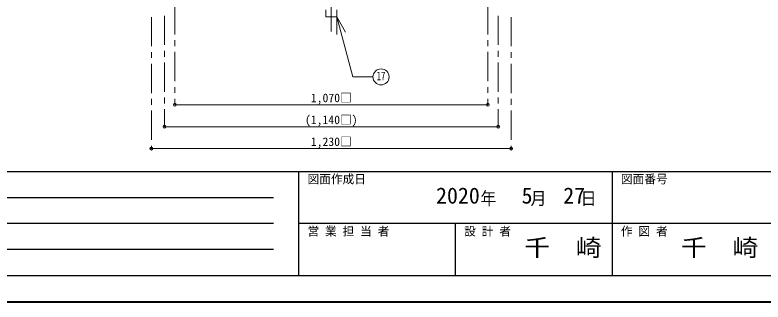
# Model space of a CAD drawing. Units: millimetres at full size, sheet at 1:20; details may follow other scales. Extents: x -4246 to 3854, y -2716 to 2904.
# Drawn here: x -1277 to 1280, y -2716 to -1734 of the extents above; entities that cross this region are included whole.
import ezdxf
from ezdxf.enums import TextEntityAlignment as Align

# ---------------------------------------------------------------- set-up
doc = ezdxf.new("R2010")
doc.units = ezdxf.units.MM
doc.header["$LTSCALE"] = 20
doc.header["$PDMODE"] = 32
doc.header["$PDSIZE"] = 10
doc.linetypes.add('CHAIN1', pattern=[8, 5, -1, 1, -1])
doc.layers.add('0-0', color=7, linetype='Continuous', lineweight=18)
doc.styles.add('ＭＳ ゴシック', font='')
doc.styles.get('ＭＳ ゴシック').set_extended_font_data('MS Gothic')

msp = doc.modelspace()

# ---------------------------------------------------------------- linework, layer by layer
at = {"layer": '0-0', "color": 4, "linetype": 'CHAIN1', "lineweight": 9}
for p, q in [((-195.6, 53.33), (-195.6, -1790.67)), ((-730.6, -1700.67), (-730.6, -2041.17)), ((339.4, -1700.67), (339.4, -2041.17)), ((-766.1, -1736.67), (-766.1, -2116.17)), ((374.9, -1736.67), (374.9, -2116.17)), ((-810.6, -1741.17), (-810.6, -2191.17)), ((419.4, -1741.17), (419.4, -2191.17))]:
    msp.add_line(p, q, dxfattribs=at)
at = {"layer": '0-0'}
for p, q in [((-214.6, -1716.17), (-214.6, -1740.67)), ((-176.6, -1716.17), (-176.6, -1740.67)), ((-214.6, -1740.67), (-176.6, -1740.67)), ((-176.67, -1740.58), (-146.67, -1792.54)), ((-176.67, -1740.58), (-176.67, -1800.58)), ((-176.67, -1740.58), (-121.65, -1945.91)), ((-53.17, -1945.91), (-121.65, -1945.91))]:
    msp.add_line(p, q, dxfattribs=at)
at = {"layer": '0-0', "color": 4, "lineweight": 9}
for p, q in [((-730.6, -2041.17), (339.4, -2041.17)), ((374.9, -2116.17), (-766.1, -2116.17)), ((-810.6, -2191.17), (419.4, -2191.17))]:
    msp.add_line(p, q, dxfattribs=at)
at = {"layer": '0-0', "color": 6, "lineweight": 25}
for p, q in [((-4155.6, -2269.03), (3764.4, -2269.03)), ((-307.03, -2626.17), (-307.03, -2269.03)), ((764.4, -2269.03), (764.4, -2626.17)), ((-2249.89, -2358.32), (-392.75, -2358.32)), ((-392.75, -2447.6), (-2249.89, -2447.6)), ((3764.4, -2447.6), (-307.03, -2447.6)), ((228.68, -2626.17), (228.68, -2447.6)), ((-392.75, -2536.89), (-2249.89, -2536.89)), ((3764.4, -2626.17), (-4155.6, -2626.17))]:
    msp.add_line(p, q, dxfattribs=at)
at = {"layer": '0-0', "color": 1, "lineweight": 40}
msp.add_line((3854.4, -2716.17), (-4245.6, -2716.17), dxfattribs=at)
at = {"layer": '0-0'}
msp.add_circle((-25.67, -1945.91), 27.5, dxfattribs=at)
at = {"layer": '0-0', "color": 1}
for p in [(-730.6, -2041.17), (339.4, -2041.17), (-766.1, -2116.17), (374.9, -2116.17), (-810.6, -2191.17), (419.4, -2191.17)]:
    msp.add_point(p, dxfattribs=at)

# ---------------------------------------------------------------- texts
at = {"layer": '0-0', "style": 'ＭＳ ゴシック'}
for s, height, width, p in [('17', 29.33, 0.75, (-40.67, -1965.91)), ('千\u3000崎', 58.65, 1.1, (464.4, -2576.89)), ('千\u3000崎', 58.65, 1.1, (1000.11, -2576.89))]:
    msp.add_text(s, height=height, dxfattribs=dict(at, width=width)).set_placement(p, align=Align.BOTTOM_LEFT)
for s, height, p in [('1,070□', 29.33, (-265.6, -2041.17)), ('(1,140□)', 29.33, (-285.6, -2116.17)), ('1,230□', 29.33, (-265.6, -2191.17)), ('図面作成日', 29.33, (-277.03, -2319.03)), ('図面番号', 29.33, (794.4, -2319.03)), ('2020', 54.99, (162.4, -2395.82)), ('5', 54.99, (454.9, -2395.82)), ('27', 54.99, (597.4, -2395.82)), ('営 業 担 当 者', 29.33, (-277.03, -2497.6)), ('設 計 者', 29.33, (258.68, -2497.6)), ('作 図 者', 29.33, (794.4, -2497.6))]:
    msp.add_text(s, height=height, dxfattribs=at).set_placement(p, align=Align.BOTTOM_LEFT)
at = {"layer": '0-0', "insert": (314.4, -2388.32), "char_height": 43.99, "attachment_point": 7, "style": 'ＭＳ ゴシック'}
msp.add_mtext('\\T1.27;\\W0.9;年\\~\\~\\~月\\~\\~\\~日', dxfattribs=at)

doc.saveas('drawing.dxf')
